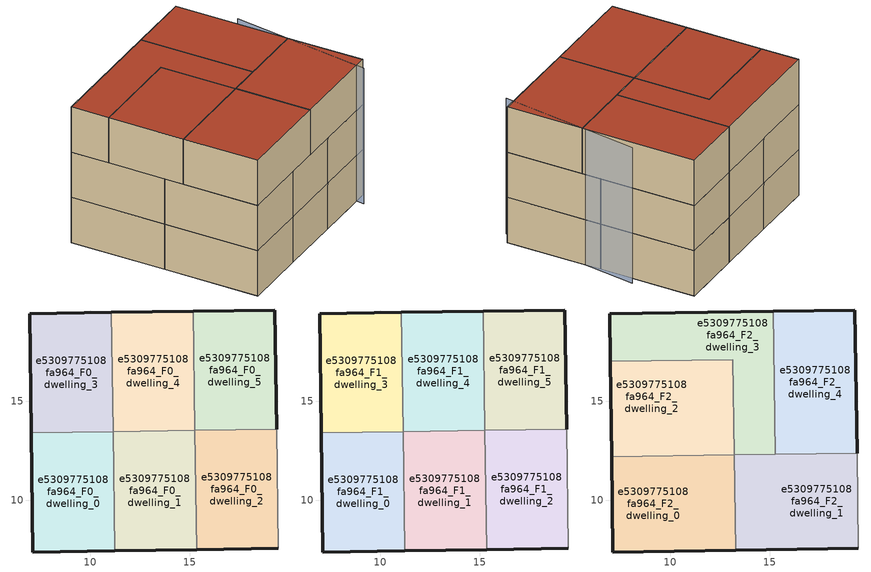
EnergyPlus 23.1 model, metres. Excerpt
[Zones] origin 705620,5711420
e5309775108fa964_F0_dwelling_0
 floor ground (EU_floor_Construction): 11.23,7.45 11.14,13.46 7.01,13.4 7.1,7.39 z0
 wall outside (EU_wall_Construction): 11.23,7.45 7.1,7.39 7.01,13.4 z0:3
 wall to e5309775108fa964_F0_dwelling_1 (EU_wall_Construction): 11.14,13.46 11.23,7.45 z0:3
 wall to e5309775108fa964_F0_dwelling_3 (EU_wall_Construction): 7.01,13.4 11.14,13.46 z0:3
e5309775108fa964_F0_dwelling_1
 floor ground (EU_floor_Construction): 15.35,7.51 15.26,13.52 11.14,13.46 11.23,7.45 z0
 wall outside (EU_wall_Construction): 15.35,7.51 11.23,7.45 z0:3
 wall to e5309775108fa964_F0_dwelling_2 (EU_wall_Construction): 15.26,13.52 15.35,7.51 z0:3
 wall to e5309775108fa964_F0_dwelling_4 (EU_wall_Construction): 11.14,13.46 15.26,13.52 z0:3
e5309775108fa964_F0_dwelling_2
 floor ground (EU_floor_Construction): 19.47,7.57 19.38,13.58 15.26,13.52 15.35,7.51 z0
 wall outside (EU_wall_Construction): 19.47,7.57 15.35,7.51 z0:3
 wall adiabatic (EU_wall_Construction): 19.38,13.58 19.47,7.57 z0:3
 wall to e5309775108fa964_F0_dwelling_5 (EU_wall_Construction): 15.26,13.52 19.38,13.58 z0:3
e5309775108fa964_F0_dwelling_3
 floor ground (EU_floor_Construction): 11.14,13.46 11.05,19.47 6.93,19.4 7.01,13.4 z0
 wall outside (EU_wall_Construction): 7.01,13.4 6.93,19.4 11.05,19.47 z0:3
 wall to e5309775108fa964_F0_dwelling_4 (EU_wall_Construction): 11.05,19.47 11.14,13.46 z0:3
e5309775108fa964_F0_dwelling_4
 floor ground (EU_floor_Construction): 15.26,13.52 15.17,19.53 11.05,19.47 11.14,13.46 z0
 wall outside (EU_wall_Construction): 11.05,19.47 15.17,19.53 z0:3
 wall to e5309775108fa964_F0_dwelling_5 (EU_wall_Construction): 15.17,19.53 15.26,13.52 z0:3
e5309775108fa964_F0_dwelling_5
 floor ground (EU_floor_Construction): 19.38,13.58 19.29,19.59 15.17,19.53 15.26,13.52 z0
 wall outside (EU_wall_Construction): 15.17,19.53 19.29,19.59 19.38,13.58 z0:3
e5309775108fa964_F1_dwelling_0
 floor to e5309775108fa964_F0_dwelling_0 (EU_floor_Construction): 11.23,7.45 11.14,13.46 7.01,13.4 7.1,7.39 z3
 wall outside (EU_wall_Construction): 11.23,7.45 7.1,7.39 7.01,13.4 z3:6
 wall to e5309775108fa964_F1_dwelling_1 (EU_wall_Construction): 11.14,13.46 11.23,7.45 z3:6
 wall to e5309775108fa964_F1_dwelling_3 (EU_wall_Construction): 7.01,13.4 11.14,13.46 z3:6
e5309775108fa964_F1_dwelling_1
 floor to e5309775108fa964_F0_dwelling_1 (EU_floor_Construction): 15.35,7.51 15.26,13.52 11.14,13.46 11.23,7.45 z3
 wall outside (EU_wall_Construction): 15.35,7.51 11.23,7.45 z3:6
 wall to e5309775108fa964_F1_dwelling_2 (EU_wall_Construction): 15.26,13.52 15.35,7.51 z3:6
 wall to e5309775108fa964_F1_dwelling_4 (EU_wall_Construction): 11.14,13.46 15.26,13.52 z3:6
e5309775108fa964_F1_dwelling_2
 floor to e5309775108fa964_F0_dwelling_2 (EU_floor_Construction): 19.47,7.57 19.38,13.58 15.26,13.52 15.35,7.51 z3
 wall outside (EU_wall_Construction): 19.47,7.57 15.35,7.51 z3:6
 wall adiabatic (EU_wall_Construction): 19.38,13.58 19.47,7.57 z3:6
 wall to e5309775108fa964_F1_dwelling_5 (EU_wall_Construction): 15.26,13.52 19.38,13.58 z3:6
 ceiling adiabatic (EU_roof_Construction): 19.38,13.58 19.4,12.38 15.28,12.32 15.26,13.52 z6
e5309775108fa964_F1_dwelling_3
 floor to e5309775108fa964_F0_dwelling_3 (EU_floor_Construction): 11.14,13.46 11.05,19.47 6.93,19.4 7.01,13.4 z3
 wall outside (EU_wall_Construction): 7.01,13.4 6.93,19.4 11.05,19.47 z3:6
 wall to e5309775108fa964_F1_dwelling_4 (EU_wall_Construction): 11.05,19.47 11.14,13.46 z3:6
e5309775108fa964_F1_dwelling_4
 floor to e5309775108fa964_F0_dwelling_4 (EU_floor_Construction): 15.26,13.52 15.17,19.53 11.05,19.47 11.14,13.46 z3
 wall outside (EU_wall_Construction): 11.05,19.47 15.17,19.53 z3:6
 wall to e5309775108fa964_F1_dwelling_5 (EU_wall_Construction): 15.17,19.53 15.26,13.52 z3:6
e5309775108fa964_F1_dwelling_5
 floor to e5309775108fa964_F0_dwelling_5 (EU_floor_Construction): 19.38,13.58 19.29,19.59 15.17,19.53 15.26,13.52 z3
 wall outside (EU_wall_Construction): 15.17,19.53 19.29,19.59 19.38,13.58 z3:6
 ceiling adiabatic (EU_roof_Construction): 19.29,19.59 19.38,13.58 15.26,13.52 15.17,19.53 z6
e5309775108fa964_F2_dwelling_0
 floor to e5309775108fa964_F1_dwelling_0 (EU_floor_Construction): 11.23,7.45 11.16,12.26 7.03,12.2 7.1,7.39 z6
 floor to e5309775108fa964_F1_dwelling_1 (EU_floor_Construction): 13.29,7.48 13.22,12.29 11.16,12.26 11.23,7.45 z6
 wall outside (EU_wall_Construction): 13.29,7.48 7.1,7.39 7.03,12.2 z6:9
 wall to e5309775108fa964_F2_dwelling_1 (EU_wall_Construction): 13.22,12.29 13.29,7.48 z6:9
 wall to e5309775108fa964_F2_dwelling_2 (EU_wall_Construction): 7.03,12.2 13.22,12.29 z6:9
 roof outside (EU_roof_Construction): 13.22,12.29 13.29,7.48 7.1,7.39 7.03,12.2 z9
e5309775108fa964_F2_dwelling_1
 floor to e5309775108fa964_F1_dwelling_1 (EU_floor_Construction): 15.35,7.51 15.28,12.32 13.22,12.29 13.29,7.48 z6
 floor to e5309775108fa964_F1_dwelling_2 (EU_floor_Construction): 19.47,7.57 19.4,12.38 15.28,12.32 15.35,7.51 z6
 wall outside (EU_wall_Construction): 19.47,7.57 13.29,7.48 z6:9
 wall adiabatic (EU_wall_Construction): 19.4,12.38 19.47,7.57 z6:9
 wall to e5309775108fa964_F2_dwelling_4 (EU_wall_Construction): 15.28,12.32 19.4,12.38 z6:9
 wall to e5309775108fa964_F2_dwelling_3 (EU_wall_Construction): 13.22,12.29 15.28,12.32 z6:9
 roof outside (EU_roof_Construction): 19.4,12.38 19.47,7.57 13.29,7.48 13.22,12.29 z9
e5309775108fa964_F2_dwelling_2
 floor to e5309775108fa964_F1_dwelling_3 (EU_floor_Construction): 11.14,13.46 11.08,17.06 6.96,17 7.01,13.4 z6
 floor to e5309775108fa964_F1_dwelling_0 (EU_floor_Construction): 11.16,12.26 11.14,13.46 7.01,13.4 7.03,12.2 z6
 floor to e5309775108fa964_F1_dwelling_4 (EU_floor_Construction): 13.2,13.49 13.15,17.09 11.08,17.06 11.14,13.46 z6
 floor to e5309775108fa964_F1_dwelling_1 (EU_floor_Construction): 13.22,12.29 13.2,13.49 11.14,13.46 11.16,12.26 z6
 wall outside (EU_wall_Construction): 7.03,12.2 6.96,17 z6:9
 wall to e5309775108fa964_F2_dwelling_3 (EU_wall_Construction): 6.96,17 13.15,17.09 13.22,12.29 z6:9
 roof outside (EU_roof_Construction): 13.15,17.09 13.22,12.29 7.03,12.2 6.96,17 z9
e5309775108fa964_F2_dwelling_3
 floor to e5309775108fa964_F1_dwelling_4 (EU_floor_Construction): 15.26,13.52 15.17,19.53 11.05,19.47 11.08,17.06 13.15,17.09 13.2,13.49 z6
 floor to e5309775108fa964_F1_dwelling_3 (EU_floor_Construction): 11.08,17.06 11.05,19.47 6.93,19.4 6.96,17 z6
 floor to e5309775108fa964_F1_dwelling_1 (EU_floor_Construction): 15.28,12.32 15.26,13.52 13.2,13.49 13.22,12.29 z6
 wall outside (EU_wall_Construction): 6.96,17 6.93,19.4 15.17,19.53 z6:9
 wall to e5309775108fa964_F2_dwelling_4 (EU_wall_Construction): 15.17,19.53 15.28,12.32 z6:9
 roof outside (EU_roof_Construction): 15.17,19.53 15.28,12.32 13.22,12.29 13.15,17.09 6.96,17 6.93,19.4 z9
e5309775108fa964_F2_dwelling_4
 floor adiabatic (EU_floor_Construction): 19.4,12.38 19.29,19.59 15.17,19.53 15.28,12.32 z6
 wall outside (EU_wall_Construction): 15.17,19.53 19.29,19.59 19.4,12.38 z6:9
 roof outside (EU_roof_Construction): 19.29,19.59 19.4,12.38 15.28,12.32 15.17,19.53 z9
shading: 18.67,7.05 19.84,15.88 z0:9
[Building]
EU S2 Campaign: North Axis=0; Terrain=City; Solar Distribution=FullExterior
[Site:Location]
London: Latitude=51.5; Longitude=-0.5; Time Zone=0; Elevation=25
[SizingPeriod:WeatherFileDays]
AnnualSizingPeriod: Begin Month=1; Begin Day of Month=1; End Month=12; End Day of Month=31; Day of Week for Start Day=Monday; Use Weather File Daylight Saving Period=No; Use Weather File Rain and Snow Indicators=No
[MATERIAL]
EU_InternalMass_Material: Roughness=MediumRough; Thickness=0.1; Conductivity=1; Density=1800; Specific Heat=900; Thermal Absorptance=0.9; Solar Absorptance=0.7; Visible Absorptance=0.7
[MATERIAL:NOMASS] Roughness=MediumRough; Thermal Absorptance=0.9; Solar Absorptance=0.7; Visible Absorptance=0.7
Name | Thermal Resistance
EU_wall_NoMass | 1.04674
EU_roof_NoMass | 4.32442
EU_floor_NoMass | 2.04616
[CONSTRUCTION]
EU_wall_Construction: EU_wall_NoMass
EU_roof_Construction: EU_roof_NoMass
EU_floor_Construction: EU_floor_NoMass
EU_InternalMass_Construction: EU_InternalMass_Material
[ZONE] Type=1; Multiplier=1; Ceiling Height=autocalculate; Floor Area=autocalculate; Part of Total Floor Area=Yes
Name | Volume
e5309775108fa964_F0_dwelling_0; e5309775108fa964_F1_dwelling_0 | 74.3328
e5309775108fa964_F2_dwelling_0 | 89.187
e5309775108fa964_F0_dwelling_1; e5309775108fa964_F1_dwelling_1 | 74.321
e5309775108fa964_F2_dwelling_1 | 89.1797
e5309775108fa964_F0_dwelling_2; e5309775108fa964_F1_dwelling_2 | 74.3342
e5309775108fa964_F2_dwelling_2 | 89.1877
e5309775108fa964_F0_dwelling_3; e5309775108fa964_F1_dwelling_3 | 74.3115
e5309775108fa964_F2_dwelling_3 | 89.1958
e5309775108fa964_F0_dwelling_4; e5309775108fa964_F1_dwelling_4 | 74.332
e5309775108fa964_F2_dwelling_4 | 89.2068
e5309775108fa964_F0_dwelling_5; e5309775108fa964_F1_dwelling_5 | 74.3167
[INTERNALMASS] Construction=EU_InternalMass_Construction
Name | Zone or ZoneList | Surface Area
e5309775108fa964_F0_dwelling_0_EU_InternalMass | e5309775108fa964_F0_dwelling_0 | 24.7779
e5309775108fa964_F0_dwelling_1_EU_InternalMass | e5309775108fa964_F0_dwelling_1 | 24.7733
e5309775108fa964_F0_dwelling_2_EU_InternalMass | e5309775108fa964_F0_dwelling_2 | 24.7776
e5309775108fa964_F0_dwelling_3_EU_InternalMass | e5309775108fa964_F0_dwelling_3 | 24.7733
e5309775108fa964_F0_dwelling_4_EU_InternalMass | e5309775108fa964_F0_dwelling_4 | 24.7745
e5309775108fa964_F0_dwelling_5_EU_InternalMass | e5309775108fa964_F0_dwelling_5 | 24.7727
e5309775108fa964_F1_dwelling_0_EU_InternalMass | e5309775108fa964_F1_dwelling_0 | 24.7779
e5309775108fa964_F1_dwelling_1_EU_InternalMass | e5309775108fa964_F1_dwelling_1 | 24.7733
e5309775108fa964_F1_dwelling_2_EU_InternalMass | e5309775108fa964_F1_dwelling_2 | 24.7776
e5309775108fa964_F1_dwelling_3_EU_InternalMass | e5309775108fa964_F1_dwelling_3 | 24.7733
e5309775108fa964_F1_dwelling_4_EU_InternalMass | e5309775108fa964_F1_dwelling_4 | 24.7745
e5309775108fa964_F1_dwelling_5_EU_InternalMass | e5309775108fa964_F1_dwelling_5 | 24.7727
e5309775108fa964_F2_dwelling_0_EU_InternalMass | e5309775108fa964_F2_dwelling_0 | 29.7293
e5309775108fa964_F2_dwelling_1_EU_InternalMass | e5309775108fa964_F2_dwelling_1 | 29.7269
e5309775108fa964_F2_dwelling_2_EU_InternalMass | e5309775108fa964_F2_dwelling_2 | 29.7281
e5309775108fa964_F2_dwelling_3_EU_InternalMass | e5309775108fa964_F2_dwelling_3 | 29.7318
e5309775108fa964_F2_dwelling_4_EU_InternalMass | e5309775108fa964_F2_dwelling_4 | 29.7332
[OTHEREQUIPMENT] Fuel Type=Electricity; Design Level Calculation Method=Watts/Area; Power per Zone Floor Area=1; Fraction Latent=0; Fraction Radiant=0; Fraction Lost=0; Carbon Dioxide Generation Rate=0; EndUse Subcategory=EU_Step8_InternalGains
Name | Zone or ZoneList or Space or SpaceList | Schedule
EU_Step8_InternalGain_e5309775108fa964_F0_dwelling_0_f000 | e5309775108fa964_F0_dwelling_0 | EU_Step8_GainSchedule_e5309775108fa964_F0_dwelling_0_f000
EU_Step8_InternalGain_e5309775108fa964_F0_dwelling_1_f000 | e5309775108fa964_F0_dwelling_1 | EU_Step8_GainSchedule_e5309775108fa964_F0_dwelling_1_f000
EU_Step8_InternalGain_e5309775108fa964_F0_dwelling_2_f000 | e5309775108fa964_F0_dwelling_2 | EU_Step8_GainSchedule_e5309775108fa964_F0_dwelling_2_f000
EU_Step8_InternalGain_e5309775108fa964_F0_dwelling_3_f000 | e5309775108fa964_F0_dwelling_3 | EU_Step8_GainSchedule_e5309775108fa964_F0_dwelling_3_f000
EU_Step8_InternalGain_e5309775108fa964_F0_dwelling_4_f000 | e5309775108fa964_F0_dwelling_4 | EU_Step8_GainSchedule_e5309775108fa964_F0_dwelling_4_f000
EU_Step8_InternalGain_e5309775108fa964_F0_dwelling_5_f000 | e5309775108fa964_F0_dwelling_5 | EU_Step8_GainSchedule_e5309775108fa964_F0_dwelling_5_f000
EU_Step8_InternalGain_e5309775108fa964_F1_dwelling_0_f000 | e5309775108fa964_F1_dwelling_0 | EU_Step8_GainSchedule_e5309775108fa964_F1_dwelling_0_f000
EU_Step8_InternalGain_e5309775108fa964_F1_dwelling_1_f000 | e5309775108fa964_F1_dwelling_1 | EU_Step8_GainSchedule_e5309775108fa964_F1_dwelling_1_f000
EU_Step8_InternalGain_e5309775108fa964_F1_dwelling_2_f000 | e5309775108fa964_F1_dwelling_2 | EU_Step8_GainSchedule_e5309775108fa964_F1_dwelling_2_f000
EU_Step8_InternalGain_e5309775108fa964_F1_dwelling_3_f000 | e5309775108fa964_F1_dwelling_3 | EU_Step8_GainSchedule_e5309775108fa964_F1_dwelling_3_f000
EU_Step8_InternalGain_e5309775108fa964_F1_dwelling_4_f000 | e5309775108fa964_F1_dwelling_4 | EU_Step8_GainSchedule_e5309775108fa964_F1_dwelling_4_f000
EU_Step8_InternalGain_e5309775108fa964_F1_dwelling_5_f000 | e5309775108fa964_F1_dwelling_5 | EU_Step8_GainSchedule_e5309775108fa964_F1_dwelling_5_f000
EU_Step8_InternalGain_e5309775108fa964_F2_dwelling_0_f000 | e5309775108fa964_F2_dwelling_0 | EU_Step8_GainSchedule_e5309775108fa964_F2_dwelling_0_f000
EU_Step8_InternalGain_e5309775108fa964_F2_dwelling_1_f000 | e5309775108fa964_F2_dwelling_1 | EU_Step8_GainSchedule_e5309775108fa964_F2_dwelling_1_f000
EU_Step8_InternalGain_e5309775108fa964_F2_dwelling_2_f000 | e5309775108fa964_F2_dwelling_2 | EU_Step8_GainSchedule_e5309775108fa964_F2_dwelling_2_f000
EU_Step8_InternalGain_e5309775108fa964_F2_dwelling_3_f000 | e5309775108fa964_F2_dwelling_3 | EU_Step8_GainSchedule_e5309775108fa964_F2_dwelling_3_f000
EU_Step8_InternalGain_e5309775108fa964_F2_dwelling_4_f000 | e5309775108fa964_F2_dwelling_4 | EU_Step8_GainSchedule_e5309775108fa964_F2_dwelling_4_f000
[ZONEVENTILATION:DESIGNFLOWRATE] Schedule=EU_AlwaysOn; Design Flow Rate Calculation Method=AirChanges/Hour; Air Changes per Hour=0.488719; Ventilation Type=Natural; Fan Pressure Rise=0; Fan Total Efficiency=1; Constant Term Coefficient=1; Temperature Term Coefficient=0; Velocity Term Coefficient=0; Velocity Squared Term Coefficient=0; Minimum Indoor Temperature=-100; Maximum Indoor Temperature=100; Delta Temperature=-100; Minimum Outdoor Temperature=-100; Maximum Outdoor Temperature=100; Maximum Wind Speed=40
Name | Zone or ZoneList or Space or SpaceList
EU_ConstantAir_e5309775108fa964_F0_dwelling_0 | e5309775108fa964_F0_dwelling_0
EU_ConstantAir_e5309775108fa964_F0_dwelling_1 | e5309775108fa964_F0_dwelling_1
EU_ConstantAir_e5309775108fa964_F0_dwelling_2 | e5309775108fa964_F0_dwelling_2
EU_ConstantAir_e5309775108fa964_F0_dwelling_3 | e5309775108fa964_F0_dwelling_3
EU_ConstantAir_e5309775108fa964_F0_dwelling_4 | e5309775108fa964_F0_dwelling_4
EU_ConstantAir_e5309775108fa964_F0_dwelling_5 | e5309775108fa964_F0_dwelling_5
EU_ConstantAir_e5309775108fa964_F1_dwelling_0 | e5309775108fa964_F1_dwelling_0
EU_ConstantAir_e5309775108fa964_F1_dwelling_1 | e5309775108fa964_F1_dwelling_1
EU_ConstantAir_e5309775108fa964_F1_dwelling_2 | e5309775108fa964_F1_dwelling_2
EU_ConstantAir_e5309775108fa964_F1_dwelling_3 | e5309775108fa964_F1_dwelling_3
EU_ConstantAir_e5309775108fa964_F1_dwelling_4 | e5309775108fa964_F1_dwelling_4
EU_ConstantAir_e5309775108fa964_F1_dwelling_5 | e5309775108fa964_F1_dwelling_5
EU_ConstantAir_e5309775108fa964_F2_dwelling_0 | e5309775108fa964_F2_dwelling_0
EU_ConstantAir_e5309775108fa964_F2_dwelling_1 | e5309775108fa964_F2_dwelling_1
EU_ConstantAir_e5309775108fa964_F2_dwelling_2 | e5309775108fa964_F2_dwelling_2
EU_ConstantAir_e5309775108fa964_F2_dwelling_3 | e5309775108fa964_F2_dwelling_3
EU_ConstantAir_e5309775108fa964_F2_dwelling_4 | e5309775108fa964_F2_dwelling_4
[HVACTEMPLATE:THERMOSTAT] Constant Heating Setpoint=20; Constant Cooling Setpoint=50
EU_HeatOnly_e5309775108fa964_F0_dwelling_0; EU_HeatOnly_e5309775108fa964_F0_dwelling_1; EU_HeatOnly_e5309775108fa964_F0_dwelling_2; EU_HeatOnly_e5309775108fa964_F0_dwelling_3; EU_HeatOnly_e5309775108fa964_F0_dwelling_4; EU_HeatOnly_e5309775108fa964_F0_dwelling_5; EU_HeatOnly_e5309775108fa964_F1_dwelling_0; EU_HeatOnly_e5309775108fa964_F1_dwelling_1; EU_HeatOnly_e5309775108fa964_F1_dwelling_2; EU_HeatOnly_e5309775108fa964_F1_dwelling_3; EU_HeatOnly_e5309775108fa964_F1_dwelling_4; EU_HeatOnly_e5309775108fa964_F1_dwelling_5; EU_HeatOnly_e5309775108fa964_F2_dwelling_0; EU_HeatOnly_e5309775108fa964_F2_dwelling_1; EU_HeatOnly_e5309775108fa964_F2_dwelling_2; EU_HeatOnly_e5309775108fa964_F2_dwelling_3; EU_HeatOnly_e5309775108fa964_F2_dwelling_4
[HVACTEMPLATE:ZONE:IDEALLOADSAIRSYSTEM] System Availability Schedule=EU_AlwaysOn; Maximum Heating Supply Air Temperature=50; Minimum Cooling Supply Air Temperature=13; Maximum Heating Supply Air Humidity Ratio=0.0156; Minimum Cooling Supply Air Humidity Ratio=0.0077; Heating Limit=NoLimit; Cooling Limit=NoLimit; Heating Availability Schedule=EU_AlwaysOn; Cooling Availability Schedule=EU_CoolingOff; Dehumidification Control Type=ConstantSensibleHeatRatio; Cooling Sensible Heat Ratio=0.7; Dehumidification Setpoint=60; Humidification Control Type=None; Humidification Setpoint=30; Outdoor Air Method=None; Outdoor Air Flow Rate per Person=0.00944; Outdoor Air Flow Rate per Zone Floor Area=0; Outdoor Air Flow Rate per Zone=0; Demand Controlled Ventilation Type=None; Outdoor Air Economizer Type=NoEconomizer; Heat Recovery Type=None; Sensible Heat Recovery Effectiveness=0.7; Latent Heat Recovery Effectiveness=0.65
Name | Template Thermostat
e5309775108fa964_F0_dwelling_0 | EU_HeatOnly_e5309775108fa964_F0_dwelling_0
e5309775108fa964_F0_dwelling_1 | EU_HeatOnly_e5309775108fa964_F0_dwelling_1
e5309775108fa964_F0_dwelling_2 | EU_HeatOnly_e5309775108fa964_F0_dwelling_2
e5309775108fa964_F0_dwelling_3 | EU_HeatOnly_e5309775108fa964_F0_dwelling_3
e5309775108fa964_F0_dwelling_4 | EU_HeatOnly_e5309775108fa964_F0_dwelling_4
e5309775108fa964_F0_dwelling_5 | EU_HeatOnly_e5309775108fa964_F0_dwelling_5
e5309775108fa964_F1_dwelling_0 | EU_HeatOnly_e5309775108fa964_F1_dwelling_0
e5309775108fa964_F1_dwelling_1 | EU_HeatOnly_e5309775108fa964_F1_dwelling_1
e5309775108fa964_F1_dwelling_2 | EU_HeatOnly_e5309775108fa964_F1_dwelling_2
e5309775108fa964_F1_dwelling_3 | EU_HeatOnly_e5309775108fa964_F1_dwelling_3
e5309775108fa964_F1_dwelling_4 | EU_HeatOnly_e5309775108fa964_F1_dwelling_4
e5309775108fa964_F1_dwelling_5 | EU_HeatOnly_e5309775108fa964_F1_dwelling_5
e5309775108fa964_F2_dwelling_0 | EU_HeatOnly_e5309775108fa964_F2_dwelling_0
e5309775108fa964_F2_dwelling_1 | EU_HeatOnly_e5309775108fa964_F2_dwelling_1
e5309775108fa964_F2_dwelling_2 | EU_HeatOnly_e5309775108fa964_F2_dwelling_2
e5309775108fa964_F2_dwelling_3 | EU_HeatOnly_e5309775108fa964_F2_dwelling_3
e5309775108fa964_F2_dwelling_4 | EU_HeatOnly_e5309775108fa964_F2_dwelling_4
[SIZING:ZONE] Zone Cooling Design Supply Air Temperature Input Method=SupplyAirTemperature; Zone Cooling Design Supply Air Temperature=13; Zone Heating Design Supply Air Temperature Input Method=SupplyAirTemperature; Zone Heating Design Supply Air Temperature=50; Zone Cooling Design Supply Air Humidity Ratio=0.008; Zone Heating Design Supply Air Humidity Ratio=0.008; Cooling Design Air Flow Method=DesignDay; Cooling Design Air Flow Rate=0; Cooling Minimum Air Flow per Zone Floor Area=0.000762; Cooling Minimum Air Flow=0; Cooling Minimum Air Flow Fraction=0.2; Heating Design Air Flow Method=DesignDay; Heating Design Air Flow Rate=0; Heating Maximum Air Flow per Zone Floor Area=0.002032; Heating Maximum Air Flow=0.141576; Heating Maximum Air Flow Fraction=0.3; Account for Dedicated Outdoor Air System=No; Dedicated Outdoor Air System Control Strategy=NeutralSupplyAir; Dedicated Outdoor Air Low Setpoint Temperature for Design=autosize; Dedicated Outdoor Air High Setpoint Temperature for Design=autosize; Zone Load Sizing Method=Sensible Load Only No Latent Load; Zone Latent Cooling Design Supply Air Humidity Ratio Input Method=HumidityRatioDifference; Zone Cooling Design Supply Air Humidity Ratio Difference=0.005; Zone Latent Heating Design Supply Air Humidity Ratio Input Method=HumidityRatioDifference; Zone Humidification Design Supply Air Humidity Ratio Difference=0.005
e5309775108fa964_F0_dwelling_0; e5309775108fa964_F0_dwelling_1; e5309775108fa964_F0_dwelling_2; e5309775108fa964_F0_dwelling_3; e5309775108fa964_F0_dwelling_4; e5309775108fa964_F0_dwelling_5; e5309775108fa964_F1_dwelling_0; e5309775108fa964_F1_dwelling_1; e5309775108fa964_F1_dwelling_2; e5309775108fa964_F1_dwelling_3; e5309775108fa964_F1_dwelling_4; e5309775108fa964_F1_dwelling_5; e5309775108fa964_F2_dwelling_0; e5309775108fa964_F2_dwelling_1; e5309775108fa964_F2_dwelling_2; e5309775108fa964_F2_dwelling_3; e5309775108fa964_F2_dwelling_4
[SCHEDULE:CONSTANT]
Name | Hourly Value
EU_AlwaysOn | 1
EU_CoolingOff | 0
[SCHEDULE:FILE] Column Number=1; Rows to Skip at Top=0; Number of Hours of Data=8760; Column Separator=Comma; Interpolate to Timestep=No; Minutes per Item=60; Adjust Schedule for Daylight Savings=Yes
Name | File
EU_Step8_GainSchedule_e5309775108fa964_F0_dwelling_0_f000 | ../../schedules/e5309775108fa964/e5309775108fa964_F0_dwelling_0_f000_gain.csv
EU_Step8_GainSchedule_e5309775108fa964_F0_dwelling_1_f000 | ../../schedules/e5309775108fa964/e5309775108fa964_F0_dwelling_1_f000_gain.csv
EU_Step8_GainSchedule_e5309775108fa964_F0_dwelling_2_f000 | ../../schedules/e5309775108fa964/e5309775108fa964_F0_dwelling_2_f000_gain.csv
EU_Step8_GainSchedule_e5309775108fa964_F0_dwelling_3_f000 | ../../schedules/e5309775108fa964/e5309775108fa964_F0_dwelling_3_f000_gain.csv
EU_Step8_GainSchedule_e5309775108fa964_F0_dwelling_4_f000 | ../../schedules/e5309775108fa964/e5309775108fa964_F0_dwelling_4_f000_gain.csv
EU_Step8_GainSchedule_e5309775108fa964_F0_dwelling_5_f000 | ../../schedules/e5309775108fa964/e5309775108fa964_F0_dwelling_5_f000_gain.csv
EU_Step8_GainSchedule_e5309775108fa964_F1_dwelling_0_f000 | ../../schedules/e5309775108fa964/e5309775108fa964_F1_dwelling_0_f000_gain.csv
EU_Step8_GainSchedule_e5309775108fa964_F1_dwelling_1_f000 | ../../schedules/e5309775108fa964/e5309775108fa964_F1_dwelling_1_f000_gain.csv
EU_Step8_GainSchedule_e5309775108fa964_F1_dwelling_2_f000 | ../../schedules/e5309775108fa964/e5309775108fa964_F1_dwelling_2_f000_gain.csv
EU_Step8_GainSchedule_e5309775108fa964_F1_dwelling_3_f000 | ../../schedules/e5309775108fa964/e5309775108fa964_F1_dwelling_3_f000_gain.csv
EU_Step8_GainSchedule_e5309775108fa964_F1_dwelling_4_f000 | ../../schedules/e5309775108fa964/e5309775108fa964_F1_dwelling_4_f000_gain.csv
EU_Step8_GainSchedule_e5309775108fa964_F1_dwelling_5_f000 | ../../schedules/e5309775108fa964/e5309775108fa964_F1_dwelling_5_f000_gain.csv
EU_Step8_GainSchedule_e5309775108fa964_F2_dwelling_0_f000 | ../../schedules/e5309775108fa964/e5309775108fa964_F2_dwelling_0_f000_gain.csv
EU_Step8_GainSchedule_e5309775108fa964_F2_dwelling_1_f000 | ../../schedules/e5309775108fa964/e5309775108fa964_F2_dwelling_1_f000_gain.csv
EU_Step8_GainSchedule_e5309775108fa964_F2_dwelling_2_f000 | ../../schedules/e5309775108fa964/e5309775108fa964_F2_dwelling_2_f000_gain.csv
EU_Step8_GainSchedule_e5309775108fa964_F2_dwelling_3_f000 | ../../schedules/e5309775108fa964/e5309775108fa964_F2_dwelling_3_f000_gain.csv
EU_Step8_GainSchedule_e5309775108fa964_F2_dwelling_4_f000 | ../../schedules/e5309775108fa964/e5309775108fa964_F2_dwelling_4_f000_gain.csv
